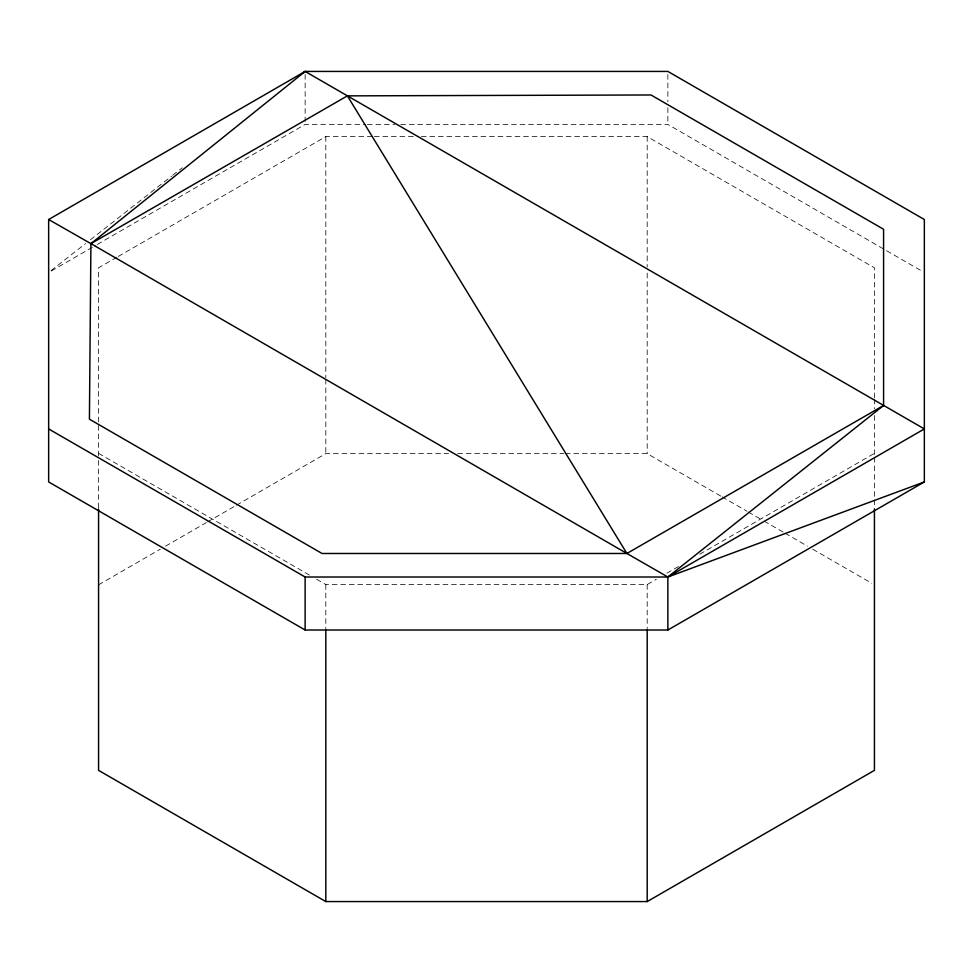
<?xml version="1.0" encoding="UTF-8"?>
<svg xmlns="http://www.w3.org/2000/svg" width="973" height="973" viewBox="0 0 973 973"><rect width="100%" height="100%" fill="white"/><g stroke="black" fill="none" stroke-linecap="round" stroke-linejoin="round"><path stroke-width="0.73" stroke-dasharray="4.87 3.65" d="M51.034 270.652L85.636 243.53M90.404 239.784L171.528 176.186M172.72 175.249L182.267 167.77M51.277 271.005L95.999 245.184M97.312 244.43L305.133 124.435L365.848 124.435M116.955 257.2L98.565 267.818L98.565 459.426M118.268 256.434L325.809 136.609L372.805 136.609M98.565 584.822L160.302 549.173M165.556 546.145L206.276 522.635M207.59 521.869L235.174 505.948M236.488 505.194L325.809 453.625L448.602 453.625M316.614 579.251L325.809 584.554L647.191 584.554L656.386 579.251M666.894 573.182L678.716 566.359M699.733 554.221L874.435 453.357M367.356 124.435L394.685 124.435M400.754 124.435L667.867 124.435L921.723 271.005M374.325 136.609L415.252 136.609M421.321 136.609L647.191 136.609L874.435 267.818L874.435 398.261M457.699 453.625L563.817 453.625M565.325 453.625L647.191 453.625L720.75 496.084M722.063 496.85L747.021 511.251M748.334 512.017L762.783 520.36M764.097 521.114L783.8 532.486M785.114 533.253L807.444 546.145M812.698 549.173L871.808 583.301M98.565 453.357L310.046 575.457M874.435 399.052L874.435 408.879M874.435 415.641L874.435 456.398M874.435 457.407L874.435 498.857M874.435 499.879L874.435 508.976M667.867 74.459L667.867 101.727M667.867 107.784L667.867 124.435M647.191 136.609L647.191 267.052M647.191 273.121L647.191 453.625M647.191 584.554L647.191 628.546M325.809 136.609L325.809 377.779M325.809 379.3L325.809 453.625M325.809 584.554L325.809 628.546M305.133 74.459L305.133 121.406M98.565 460.448L98.565 508.976"/><path stroke-width="1.46" d="M48.65 428.935L305.133 577.013L667.867 577.013L924.35 428.935L305.133 71.43L90.915 243.639L89.419 419.181L322.027 553.479L626.904 553.479L667.867 577.013L924.35 481.939L924.35 219.521L667.867 71.43L305.133 71.43L48.65 219.521L48.65 481.939L305.133 630.018L667.867 630.018L924.35 481.939M48.65 219.521L90.915 243.639L347.385 95.865L650.973 94.977L883.581 229.263L883.581 405.473L667.867 577.013L667.867 630.018M302.749 73.303L305.133 71.43M90.915 243.639L626.904 553.479L883.581 405.473M98.565 508.976L98.565 770.361L325.809 901.57L647.191 901.57L874.435 770.361L874.435 508.976M347.385 95.865L626.904 553.479M647.191 630.066L647.191 901.57M325.809 630.066L325.809 901.57M305.133 577.013L305.133 630.018"/></g></svg>
